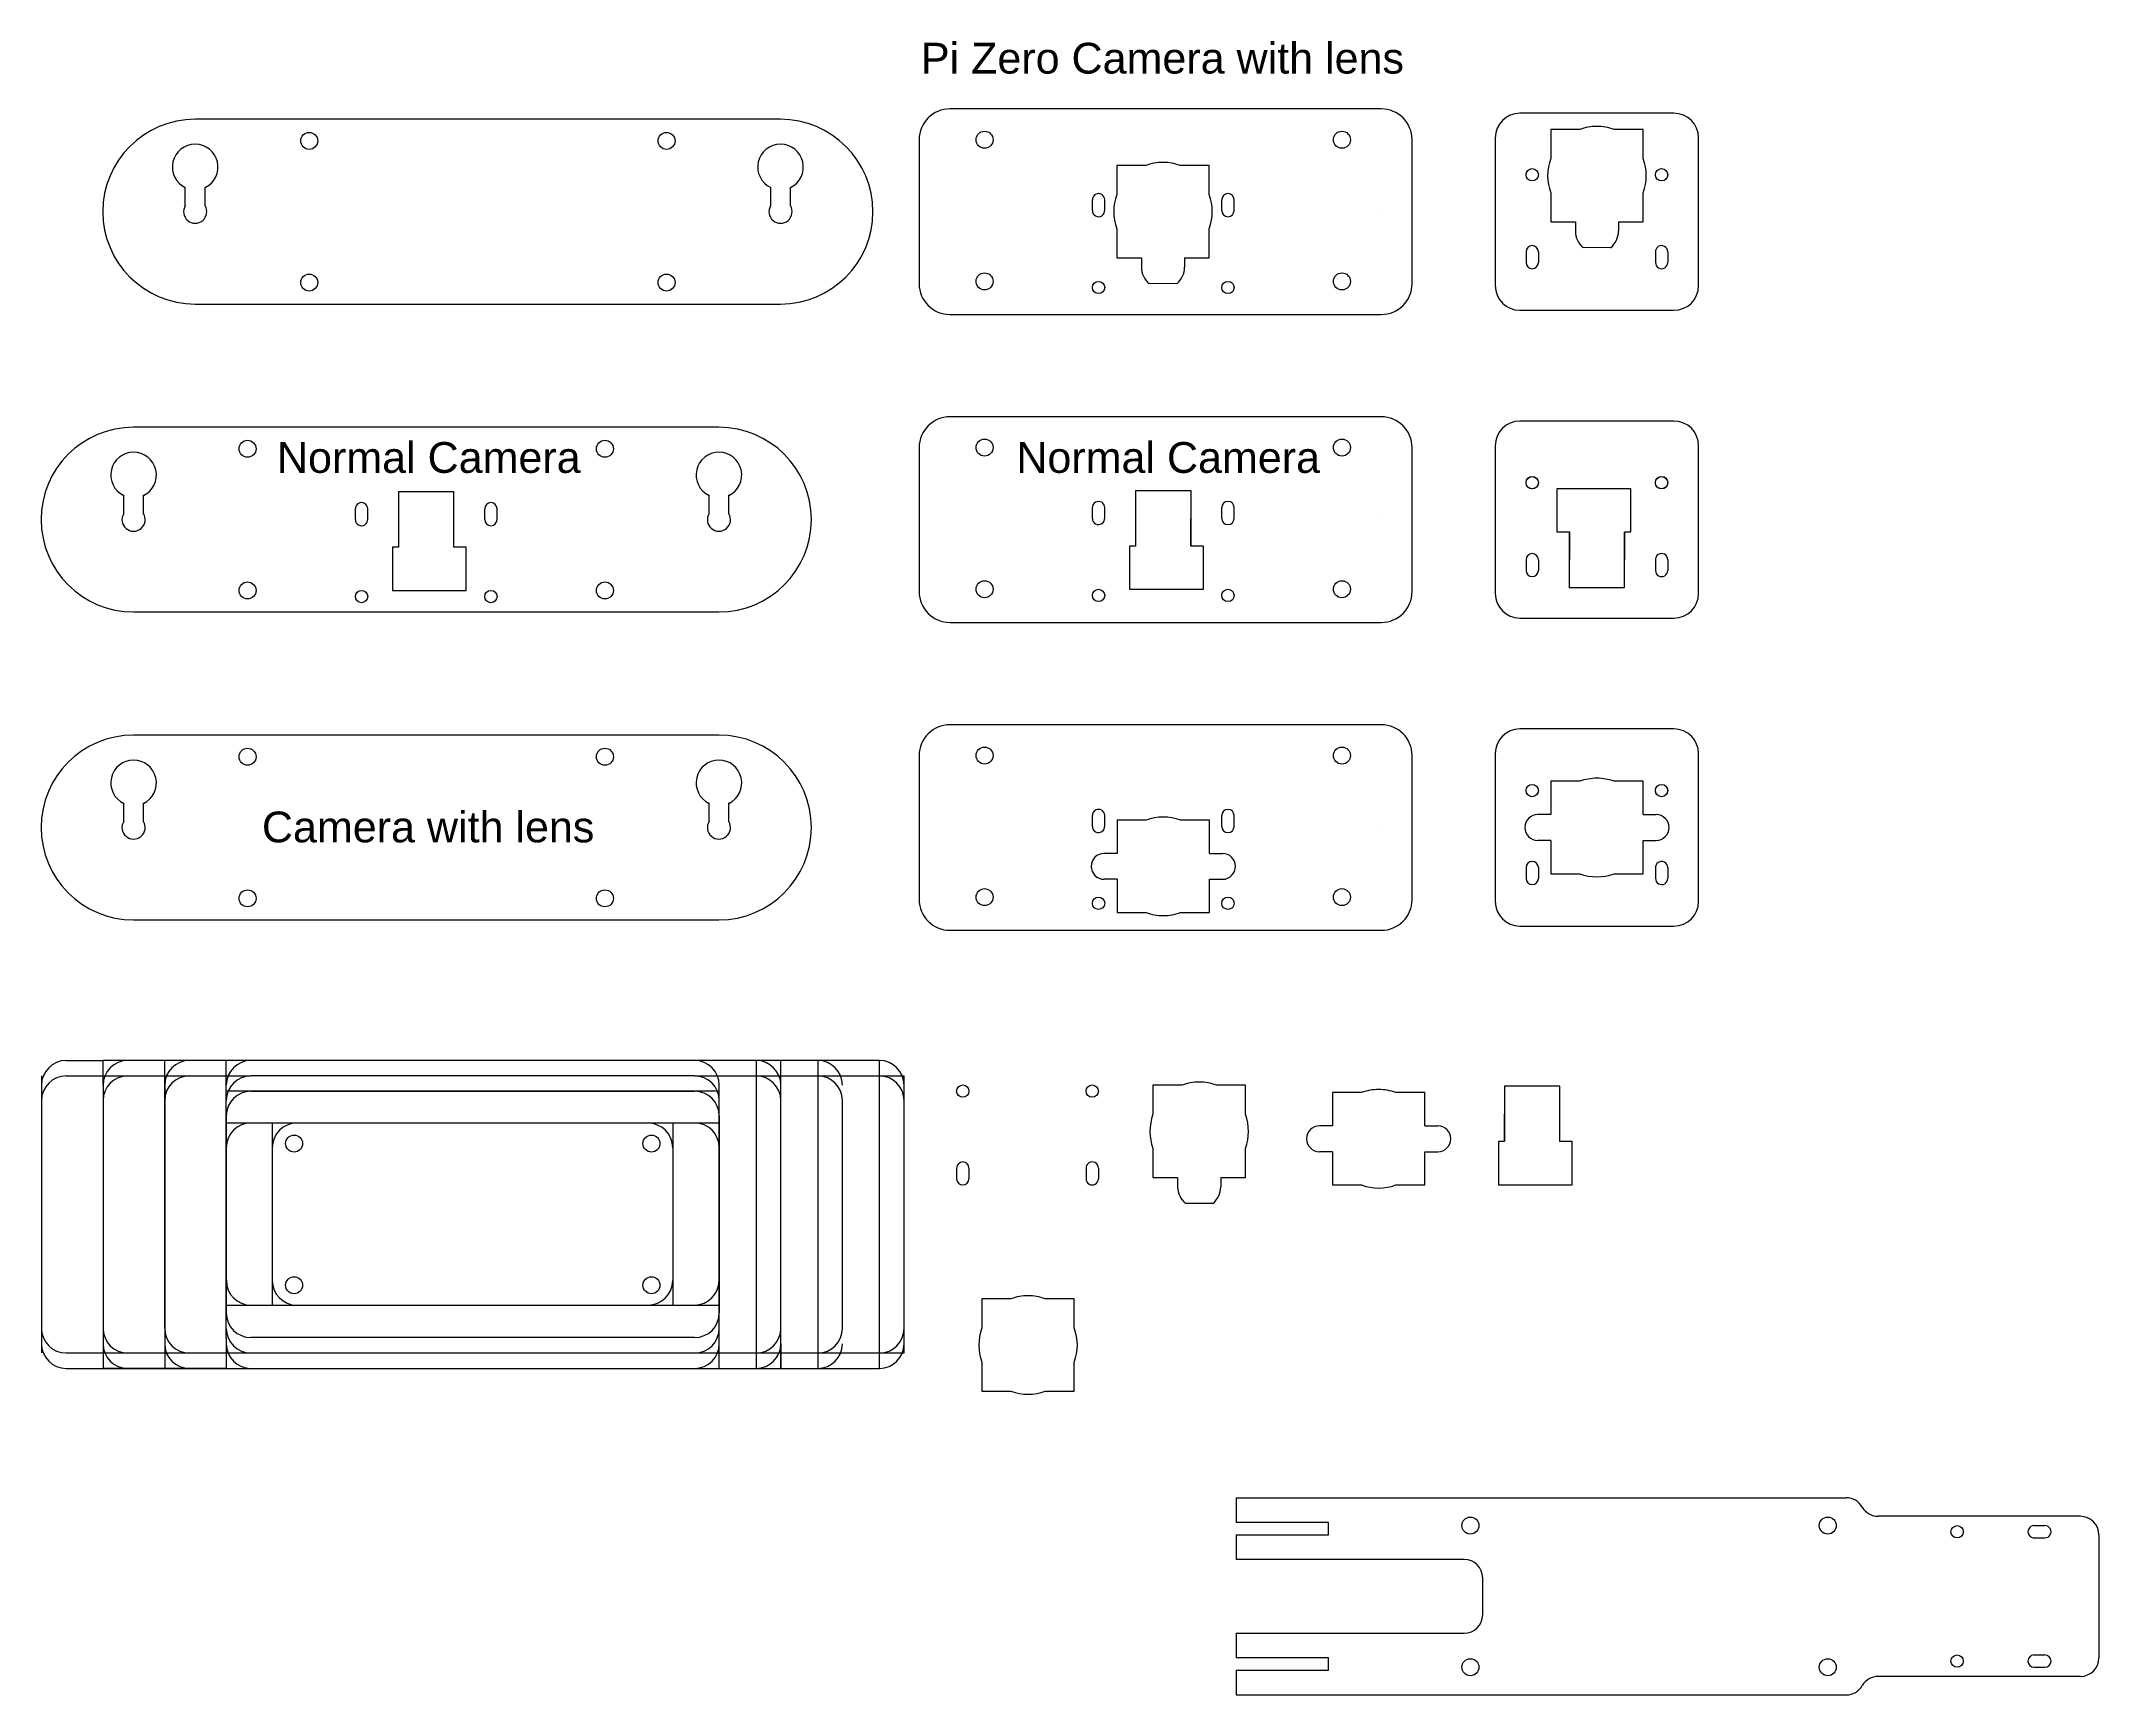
# Model space of a CAD drawing. Header units: millimetres. Extents: x -482 to 210, y -91 to 455.
# Drawn here: x -482.5 to -148.5, y -90.8 to 177.7 of the extents above; entities that cross this region are included whole.
import ezdxf

# ---------------------------------------------------------------- set-up
doc = ezdxf.new("R2010")
doc.units = ezdxf.units.MM
doc.layers.get('0').update_dxf_attribs({"lineweight": 25, "true_color": 0xffffff})
doc.styles.add('textstyle0', font='')
doc.styles.add('textstyle1', font='')
doc.styles.add('textstyle2', font='')
doc.styles.add('textstyle6', font='')
doc.styles.get('textstyle0').set_extended_font_data('Arial')
doc.styles.get('textstyle1').set_extended_font_data('Arial')
doc.styles.get('textstyle2').set_extended_font_data('Arial')
doc.styles.get('textstyle6').set_extended_font_data('Arial')

msp = doc.modelspace()

# ---------------------------------------------------------------- linework, layer by layer
for p, q in [((-362.5, 165), (-457.5, 165)), ((-265, 166.69), (-335, 166.69)), ((-217.5, 166), (-242.5, 166)), ((-340, 161.69), (-340, 138.31)), ((-260, 138.31), (-260, 161.69)), ((-246.5, 162), (-246.5, 138)), ((-232.78, 163.35), (-237.5, 163.35)), ((-237.5, 163.35), (-237.5, 158.63)), ((-222.5, 163.35), (-227.22, 163.35)), ((-222.5, 158.63), (-222.5, 163.35)), ((-213.5, 138), (-213.5, 162)), ((-303.21, 157.51), (-307.93, 157.51)), ((-307.93, 157.51), (-307.93, 152.79)), ((-292.93, 157.51), (-297.65, 157.51)), ((-292.93, 152.79), (-292.93, 157.51)), ((-459.1, 150.9), (-459.1, 154)), ((-455.9, 150.9), (-455.9, 154)), ((-364.1, 150.9), (-364.1, 154)), ((-360.9, 150.9), (-360.9, 154)), ((-311.88, 150.19), (-311.88, 151.94)), ((-309.88, 150.28), (-309.88, 151.94)), ((-290.88, 150.19), (-290.88, 151.94)), ((-288.88, 150.19), (-288.88, 151.94)), ((-265.57, 150.29), (-265.57, 150.29)), ((-237.5, 153.07), (-237.5, 148.35)), ((-222.5, 148.35), (-222.5, 153.07)), ((-472.5, 150), (-472.5, 150)), ((-347.5, 150), (-347.5, 150)), ((-307.93, 147.23), (-307.93, 142.51)), ((-292.93, 142.51), (-292.93, 147.23)), ((-237.5, 148.35), (-233.5, 148.35)), ((-233.5, 148.35), (-233.5, 146.85)), ((-226.5, 148.35), (-222.5, 148.35)), ((-226.5, 148.35), (-226.5, 146.85)), ((-227.7, 144.15), (-232.25, 144.16)), ((-307.93, 142.51), (-303.93, 142.51)), ((-303.93, 142.51), (-303.93, 141.01)), ((-296.93, 142.51), (-292.93, 142.51)), ((-296.93, 142.51), (-296.93, 141.01)), ((-241.5, 143.49), (-241.5, 141.74)), ((-239.5, 143.49), (-239.5, 141.74)), ((-220.5, 143.41), (-220.5, 141.75)), ((-218.5, 143.49), (-218.5, 141.74)), ((-298.13, 138.31), (-302.68, 138.32)), ((-457.5, 135), (-362.5, 135)), ((-242.5, 134), (-217.5, 134)), ((-335, 133.31), (-265, 133.31)), ((-372.5, 115), (-467.5, 115)), ((-265, 116.69), (-335, 116.69)), ((-217.5, 116), (-242.5, 116)), ((-340, 111.69), (-340, 88.31)), ((-260, 88.31), (-260, 111.69)), ((-246.5, 112), (-246.5, 88)), ((-213.5, 88), (-213.5, 112)), ((-469.1, 100.9), (-469.1, 104)), ((-465.9, 100.9), (-465.9, 104)), ((-424.5, 104.5), (-424.53, 95.5)), ((-415.5, 104.5), (-424.5, 104.5)), ((-415.5, 104.5), (-424.5, 104.5)), ((-424.5, 104.5), (-424.5, 95.5)), ((-415.53, 95.5), (-415.5, 104.5)), ((-415.5, 95.5), (-415.5, 104.5)), ((-374.1, 100.9), (-374.1, 104)), ((-370.9, 100.9), (-370.9, 104)), ((-304.88, 104.69), (-304.91, 95.69)), ((-295.88, 104.69), (-304.88, 104.69)), ((-295.88, 104.69), (-304.88, 104.69)), ((-304.88, 104.69), (-304.88, 95.69)), ((-295.91, 95.69), (-295.88, 104.69)), ((-295.88, 95.69), (-295.88, 104.69)), ((-224.5, 105), (-236.5, 105)), ((-224.5, 105), (-236.5, 105)), ((-236.5, 105), (-236.5, 98)), ((-236.5, 105), (-236.5, 98)), ((-224.5, 98), (-224.5, 105)), ((-224.5, 98), (-224.5, 105)), ((-431.5, 100.01), (-431.5, 101.76)), ((-429.5, 100.09), (-429.5, 101.75)), ((-410.5, 100.01), (-410.5, 101.76)), ((-408.5, 100.01), (-408.5, 101.76)), ((-311.88, 100.19), (-311.88, 101.94)), ((-309.88, 100.28), (-309.88, 101.94)), ((-290.88, 100.19), (-290.88, 101.94)), ((-288.88, 100.19), (-288.88, 101.94)), ((-265.57, 100.29), (-265.57, 100.29)), ((-482.5, 100), (-482.5, 100)), ((-357.5, 100), (-357.5, 100)), ((-236.5, 98), (-234.47, 98)), ((-234.5, 98), (-234.5, 89)), ((-234.47, 98), (-234.5, 89)), ((-225.5, 89), (-225.5, 98)), ((-225.5, 89), (-225.47, 98)), ((-225.47, 98), (-224.5, 98)), ((-424.53, 95.5), (-425.5, 95.5)), ((-425.5, 95.5), (-425.5, 88.5)), ((-425.5, 95.5), (-425.5, 88.5)), ((-413.5, 95.5), (-415.53, 95.5)), ((-413.5, 88.5), (-413.5, 95.5)), ((-413.5, 88.5), (-413.5, 95.5)), ((-304.91, 95.69), (-305.88, 95.69)), ((-305.88, 95.69), (-305.88, 88.69)), ((-305.88, 95.69), (-305.88, 88.69)), ((-293.88, 95.69), (-295.91, 95.69)), ((-293.88, 88.69), (-293.88, 95.69)), ((-293.88, 88.69), (-293.88, 95.69)), ((-241.5, 93.49), (-241.5, 91.74)), ((-239.5, 93.49), (-239.5, 91.74)), ((-220.5, 93.41), (-220.5, 91.75)), ((-218.5, 93.49), (-218.5, 91.74)), ((-425.5, 88.5), (-413.5, 88.5)), ((-425.5, 88.5), (-413.5, 88.5)), ((-305.88, 88.69), (-293.88, 88.69)), ((-305.88, 88.69), (-293.88, 88.69)), ((-234.5, 89), (-225.5, 89)), ((-234.5, 89), (-225.5, 89)), ((-467.5, 85), (-372.5, 85)), ((-242.5, 84), (-217.5, 84)), ((-335, 83.31), (-265, 83.31)), ((-372.5, 65), (-467.5, 65)), ((-265, 66.69), (-335, 66.69)), ((-217.5, 66), (-242.5, 66)), ((-340, 61.69), (-340, 38.31)), ((-260, 38.31), (-260, 61.69)), ((-246.5, 62), (-246.5, 38)), ((-213.5, 38), (-213.5, 62)), ((-232.78, 57.5), (-237.5, 57.5)), ((-237.5, 57.5), (-237.5, 52.1)), ((-222.5, 57.5), (-227.22, 57.5)), ((-222.5, 52.1), (-222.5, 57.5)), ((-469.1, 50.9), (-469.1, 54)), ((-465.9, 50.9), (-465.9, 54)), ((-374.1, 50.9), (-374.1, 54)), ((-370.9, 50.9), (-370.9, 54)), ((-311.88, 50.19), (-311.88, 51.94)), ((-309.88, 50.28), (-309.88, 51.94)), ((-303.16, 51.19), (-307.88, 51.19)), ((-307.88, 51.19), (-307.88, 45.79)), ((-292.88, 51.19), (-297.59, 51.19)), ((-292.88, 45.79), (-292.88, 51.19)), ((-290.88, 50.19), (-290.88, 51.94)), ((-288.88, 50.19), (-288.88, 51.94)), ((-265.57, 50.29), (-265.57, 50.29)), ((-237.5, 52.1), (-239.6, 52.1)), ((-222.5, 52.1), (-220.4, 52.1)), ((-482.5, 50), (-482.5, 50)), ((-357.5, 50), (-357.5, 50)), ((-237.5, 47.9), (-239.6, 47.9)), ((-237.5, 47.9), (-237.5, 42.5)), ((-222.5, 42.5), (-222.5, 47.9)), ((-222.5, 47.9), (-220.4, 47.9)), ((-307.88, 45.79), (-309.98, 45.79)), ((-292.88, 45.79), (-290.78, 45.79)), ((-241.5, 43.49), (-241.5, 41.74)), ((-239.5, 43.49), (-239.5, 41.74)), ((-218.5, 43.49), (-218.5, 41.74)), ((-307.88, 41.59), (-309.98, 41.59)), ((-307.88, 41.59), (-307.88, 36.19)), ((-292.88, 36.19), (-292.88, 41.59)), ((-292.88, 41.59), (-290.78, 41.59)), ((-237.5, 42.5), (-232.78, 42.5)), ((-227.22, 42.5), (-222.5, 42.5)), ((-220.5, 43.41), (-220.5, 41.75)), ((-467.5, 35), (-372.5, 35)), ((-307.88, 36.19), (-303.16, 36.19)), ((-297.59, 36.19), (-292.88, 36.19)), ((-242.5, 34), (-217.5, 34)), ((-335, 33.31), (-265, 33.31)), ((-478.45, 12.17), (-472.45, 12.17)), ((-352.45, 12.17), (-472.45, 12.17)), ((-372.45, 12.17), (-472.45, 12.17)), ((-472.45, 8.17), (-472.45, 12.17)), ((-356.45, 12.17), (-468.45, 12.17)), ((-462.45, 8.17), (-462.45, 12.17)), ((-372.45, 12.17), (-452.45, 12.17)), ((-452.45, 8.17), (-452.45, 12.17)), ((-376.45, 12.17), (-448.45, 12.17)), ((-366.45, 12.17), (-366.45, -37.83)), ((-362.45, -37.83), (-362.45, 12.17)), ((-346.45, 12.17), (-356.45, 12.17)), ((-356.45, 12.17), (-356.45, -37.83)), ((-346.45, -37.83), (-346.45, 12.17)), ((-482.45, 9.67), (-482.45, -35.33)), ((-478.45, 9.67), (-448.45, 9.67)), ((-472.45, 8.17), (-472.45, -37.83)), ((-462.45, -31.33), (-462.45, 8.17)), ((-462.45, 8.17), (-462.45, -33.83)), ((-452.45, 5.67), (-452.45, 8.17)), ((-452.45, -32.83), (-452.45, 7.17)), ((-372.45, 7.17), (-452.45, 7.17)), ((-376.45, 9.67), (-448.45, 9.67)), ((-448.45, 7.17), (-376.45, 7.17)), ((-376.45, 9.67), (-342.45, 9.67)), ((-372.45, -37.83), (-372.45, 8.17)), ((-342.45, -35.33), (-342.45, 9.67)), ((-297.34, 8.16), (-302.05, 8.16)), ((-302.05, 8.16), (-302.05, 3.44)), ((-287.05, 8.16), (-291.77, 8.16)), ((-287.05, 3.44), (-287.05, 8.16)), ((-268.2, 6.95), (-272.92, 6.95)), ((-272.92, 6.95), (-272.92, 1.55)), ((-257.92, 6.95), (-262.64, 6.95)), ((-257.92, 1.55), (-257.92, 6.95)), ((-245, 8), (-245.03, -1)), ((-236, 8), (-245, 8)), ((-236, 8), (-245, 8)), ((-245, 8), (-245, -1)), ((-236.03, -1), (-236, 8)), ((-236, -1), (-236, 8)), ((-482.45, 5.67), (-482.45, -31.33)), ((-472.45, 5.67), (-472.45, -31.33)), ((-462.45, 5.67), (-462.45, -31.33)), ((-372.45, -31.33), (-372.45, 5.67)), ((-362.45, -31.33), (-362.45, 5.67)), ((-352.45, -31.33), (-352.45, 5.67)), ((-342.45, -31.33), (-342.45, 5.67)), ((-452.5, 2.02), (-372.45, 2.02)), ((-452.45, 3.17), (-452.45, -28.83)), ((-445, 2), (-445, -27.57)), ((-380, 2), (-380, -27.57)), ((-372.45, 3.17), (-372.45, -28.83)), ((-272.92, 1.55), (-275.02, 1.55)), ((-257.92, 1.55), (-255.82, 1.55)), ((-302.05, -2.13), (-302.05, -6.84)), ((-287.05, -6.84), (-287.05, -2.13)), ((-272.92, -2.65), (-275.02, -2.65)), ((-272.92, -2.65), (-272.92, -8.05)), ((-257.92, -8.05), (-257.92, -2.65)), ((-257.92, -2.65), (-255.82, -2.65)), ((-245.03, -1), (-246, -1)), ((-246, -1), (-246, -8)), ((-246, -1), (-246, -8)), ((-234, -1), (-236.03, -1)), ((-234, -8), (-234, -1)), ((-234, -8), (-234, -1)), ((-333.92, -5.3), (-333.92, -7.05)), ((-331.92, -5.3), (-331.92, -7.05)), ((-312.92, -5.39), (-312.92, -7.05)), ((-310.92, -5.3), (-310.92, -7.05)), ((-302.05, -6.84), (-298.05, -6.84)), ((-298.05, -6.84), (-298.05, -8.34)), ((-291.05, -6.84), (-287.05, -6.84)), ((-291.05, -6.84), (-291.05, -8.34)), ((-272.92, -8.05), (-268.2, -8.05)), ((-262.64, -8.05), (-257.92, -8.05)), ((-246, -8), (-234, -8)), ((-246, -8), (-234, -8)), ((-292.25, -11.04), (-296.8, -11.04)), ((-325.11, -26.54), (-329.82, -26.54)), ((-329.82, -26.54), (-329.82, -31.26)), ((-314.82, -26.54), (-319.54, -26.54)), ((-314.82, -31.26), (-314.82, -26.54)), ((-452.49, -27.57), (-372.45, -27.57)), ((-452.45, -32.83), (-452.45, -37.83)), ((-376.45, -32.83), (-448.45, -32.83)), ((-478.45, -35.33), (-448.45, -35.33)), ((-462.45, -33.83), (-462.45, -37.83)), ((-448.45, -35.33), (-376.45, -35.33)), ((-376.45, -35.33), (-342.45, -35.33)), ((-362.45, -33.83), (-362.45, -37.83)), ((-478.45, -37.83), (-472.45, -37.83)), ((-472.45, -37.83), (-352.45, -37.83)), ((-472.45, -37.83), (-372.45, -37.83)), ((-472.45, -37.83), (-452.45, -37.83)), ((-452.45, -37.83), (-472.45, -37.83)), ((-472.45, -37.83), (-472.45, -37.83)), ((-468.45, -37.83), (-356.45, -37.83)), ((-452.45, -37.83), (-452.45, -37.83)), ((-452.45, -37.83), (-372.45, -37.83)), ((-448.45, -37.83), (-376.45, -37.83)), ((-366.45, -37.83), (-346.45, -37.83)), ((-329.82, -36.82), (-329.82, -41.54)), ((-314.82, -41.54), (-314.82, -36.82)), ((-329.82, -41.54), (-325.11, -41.54)), ((-319.54, -41.54), (-314.82, -41.54)), ((-288.54, -58.85), (-189.54, -58.85)), ((-288.54, -58.85), (-288.54, -62.85)), ((-273.54, -62.85), (-288.54, -62.85)), ((-273.54, -64.85), (-273.54, -62.85)), ((-186.54, -61.85), (-186.54, -61.85)), ((-151.54, -61.85), (-184.34, -61.85)), ((-159.04, -63.35), (-157.29, -63.35)), ((-288.54, -64.85), (-273.54, -64.85)), ((-288.54, -64.85), (-288.54, -68.85)), ((-158.95, -65.34), (-157.29, -65.35)), ((-148.54, -64.85), (-148.54, -84.85)), ((-251.54, -68.85), (-288.54, -68.85)), ((-248.54, -77.85), (-248.54, -71.85)), ((-288.54, -80.85), (-251.54, -80.85)), ((-288.54, -80.85), (-288.54, -84.85)), ((-273.54, -84.85), (-288.54, -84.85)), ((-273.54, -86.85), (-273.54, -84.85)), ((-159.04, -84.35), (-157.29, -84.35)), ((-159.04, -86.35), (-157.29, -86.35)), ((-288.54, -86.85), (-273.54, -86.85)), ((-288.54, -86.85), (-288.54, -90.85)), ((-186.54, -87.85), (-186.54, -87.85)), ((-151.54, -87.85), (-184.34, -87.85)), ((-288.54, -90.85), (-189.54, -90.85))]:
    msp.add_line(p, q)
for centre, radius in [((-439, 161.5), 1.38), ((-381, 161.5), 1.38), ((-329.38, 161.69), 1.38), ((-271.38, 161.69), 1.38), ((-240.5, 156), 1), ((-240.5, 155.99), 1), ((-219.5, 156), 1), ((-219.5, 155.99), 1), ((-439, 138.5), 1.38), ((-381, 138.5), 1.38), ((-329.38, 138.69), 1.38), ((-310.88, 137.69), 1), ((-310.88, 137.69), 1), ((-310.88, 137.69), 1), ((-310.88, 137.69), 1), ((-289.88, 137.69), 1), ((-289.88, 137.69), 1), ((-271.38, 138.69), 1.38), ((-449, 111.5), 1.38), ((-391, 111.5), 1.38), ((-329.38, 111.69), 1.38), ((-271.38, 111.69), 1.38), ((-240.5, 106), 1), ((-240.5, 105.99), 1), ((-219.5, 106), 1), ((-219.5, 105.99), 1), ((-449, 88.5), 1.38), ((-430.5, 87.51), 1), ((-430.5, 87.51), 1), ((-430.5, 87.5), 1), ((-430.5, 87.5), 1), ((-409.5, 87.51), 1), ((-409.5, 87.5), 1), ((-391, 88.5), 1.38), ((-329.38, 88.69), 1.38), ((-310.88, 87.69), 1), ((-310.88, 87.69), 1), ((-310.88, 87.69), 1), ((-310.88, 87.69), 1), ((-289.88, 87.69), 1), ((-289.88, 87.69), 1), ((-271.38, 88.69), 1.38), ((-449, 61.5), 1.38), ((-391, 61.5), 1.38), ((-329.38, 61.69), 1.38), ((-271.38, 61.69), 1.38), ((-240.5, 56), 1), ((-240.5, 55.99), 1), ((-219.5, 56), 1), ((-219.5, 55.99), 1), ((-449, 38.5), 1.38), ((-391, 38.5), 1.38), ((-329.38, 38.69), 1.38), ((-310.88, 37.69), 1), ((-310.88, 37.69), 1), ((-310.88, 37.69), 1), ((-289.88, 37.69), 1), ((-289.88, 37.69), 1), ((-271.38, 38.69), 1.38), ((-332.92, 7.2), 1), ((-311.92, 7.2), 1), ((-441.45, -1.33), 1.38), ((-383.45, -1.33), 1.38), ((-441.45, -24.33), 1.38), ((-383.45, -24.33), 1.38), ((-250.54, -63.35), 1.38), ((-192.54, -63.35), 1.38), ((-171.54, -64.35), 1), ((-250.54, -86.35), 1.38), ((-192.54, -86.35), 1.38), ((-171.54, -85.35), 1)]:
    msp.add_circle(centre, radius)
for centre, radius, start, end in [((-457.5, 150), 15, 90, 180), ((-362.5, 150), 15, 0, 90), ((-335, 161.69), 5, 90, 180), ((-265, 161.69), 5, 0, 90), ((-242.5, 162), 4, 90, 180), ((-230, 155.85), 8, 90, 110.3641), ((-230, 155.85), 8, 90, 110.3641), ((-230, 155.85), 8, 90, 110.3641), ((-230, 155.85), 8, 69.6359, 90), ((-217.5, 162), 4, 0, 90), ((-457.5, 157.25), 3.7, 295.622, 244.378), ((-362.5, 157.25), 3.7, 295.622, 244.378), ((-300.43, 150.01), 8, 90, 110.3641), ((-300.43, 150.01), 8, 90, 110.3641), ((-300.43, 150.01), 8, 90, 110.3641), ((-300.43, 150.01), 8, 69.6359, 90), ((-230, 155.85), 8, 159.6359, 200.3641), ((-230, 155.85), 8, 159.6359, 200.3641), ((-230, 155.85), 8, 339.6359, 20.3641), ((-230, 155.85), 8, 339.6359, 20.3641), ((-457.5, 150), 1.88, 148.5761, 31.4239), ((-362.5, 150), 1.88, 148.5761, 31.4239), ((-310.88, 151.94), 1, 359.8688, 180), ((-300.43, 150.01), 8, 159.6359, 200.3641), ((-300.43, 150.01), 8, 159.6359, 200.3641), ((-300.43, 150.01), 8, 339.6359, 20.3641), ((-300.43, 150.01), 8, 339.6359, 20.3641), ((-289.88, 151.94), 1, 0, 180), ((-457.5, 150), 15, 180, 270), ((-362.5, 150), 15, 270, 0), ((-310.88, 150.19), 1, 180, 5.0006), ((-289.88, 150.19), 1, 180, 0), ((-240.5, 143.49), 1, 0, 180), ((-230, 146.85), 3.5, 180, 230.312), ((-230, 146.85), 3.5, 309.5204, 0), ((-219.5, 143.49), 1, 0, 185.0006), ((-300.43, 141.01), 3.5, 180, 230.312), ((-300.43, 141.01), 3.5, 309.5204, 0), ((-240.5, 141.74), 1, 180, 0), ((-219.5, 141.74), 1, 179.8688, 0), ((-335, 138.31), 5, 180, 270), ((-265, 138.31), 5, 270, 0), ((-242.5, 138), 4, 180, 270), ((-217.5, 138), 4, 270, 0), ((-467.5, 100), 15, 90, 180), ((-372.5, 100), 15, 0, 90), ((-335, 111.69), 5, 90, 180), ((-265, 111.69), 5, 0, 90), ((-242.5, 112), 4, 90, 180), ((-217.5, 112), 4, 0, 90), ((-467.5, 107.25), 3.7, 295.622, 244.378), ((-372.5, 107.25), 3.7, 295.622, 244.378), ((-467.5, 100), 1.88, 148.5761, 31.4239), ((-430.5, 101.76), 1, 359.8688, 180), ((-409.5, 101.76), 1, 0, 180), ((-372.5, 100), 1.88, 148.5761, 31.4239), ((-310.88, 101.94), 1, 359.8688, 180), ((-310.88, 100.19), 1, 180, 5.0006), ((-289.88, 101.94), 1, 0, 180), ((-289.88, 100.19), 1, 180, 0), ((-467.5, 100), 15, 180, 270), ((-430.5, 100.01), 1, 180, 5.0006), ((-409.5, 100.01), 1, 180, 0), ((-372.5, 100), 15, 270, 0), ((-240.5, 93.49), 1, 0, 180), ((-219.5, 93.49), 1, 0, 185.0006), ((-240.5, 91.74), 1, 180, 0), ((-219.5, 91.74), 1, 179.8688, 0), ((-335, 88.31), 5, 180, 270), ((-265, 88.31), 5, 270, 0), ((-242.5, 88), 4, 180, 270), ((-217.5, 88), 4, 270, 0), ((-467.5, 50), 15, 90, 180), ((-372.5, 50), 15, 0, 90), ((-335, 61.69), 5, 90, 180), ((-265, 61.69), 5, 0, 90), ((-242.5, 62), 4, 90, 180), ((-217.5, 62), 4, 0, 90), ((-467.5, 57.25), 3.7, 295.622, 244.378), ((-372.5, 57.25), 3.7, 295.622, 244.378), ((-230, 50), 8, 90, 110.3641), ((-230, 50), 8, 90, 110.3641), ((-230, 50), 8, 90, 110.3641), ((-230, 50), 8, 69.6359, 90), ((-467.5, 50), 1.88, 148.5761, 31.4239), ((-372.5, 50), 1.88, 148.5761, 31.4239), ((-310.88, 51.94), 1, 359.8688, 180), ((-310.88, 50.19), 1, 180, 5.0006), ((-300.38, 43.69), 8, 69.6359, 110.3641), ((-300.38, 43.69), 8, 69.6359, 110.3641), ((-289.88, 51.94), 1, 0, 180), ((-289.88, 50.19), 1, 180, 0), ((-239.6, 50), 2.1, 90, 270), ((-220.4, 50), 2.1, 270, 90), ((-467.5, 50), 15, 180, 270), ((-372.5, 50), 15, 270, 0), ((-309.98, 43.69), 2.1, 90, 270), ((-290.78, 43.69), 2.1, 270, 90), ((-240.5, 43.49), 1, 0, 180), ((-219.5, 43.49), 1, 0, 185.0006), ((-240.5, 41.74), 1, 180, 0), ((-230, 50), 8, 249.6359, 290.3641), ((-230, 50), 8, 249.6359, 290.3641), ((-219.5, 41.74), 1, 179.8688, 0), ((-335, 38.31), 5, 180, 270), ((-265, 38.31), 5, 270, 0), ((-242.5, 38), 4, 180, 270), ((-217.5, 38), 4, 270, 0), ((-300.38, 43.69), 8, 249.6359, 270), ((-300.38, 43.69), 8, 270, 290.3641), ((-300.38, 43.69), 8, 270, 290.3641), ((-300.38, 43.69), 8, 270, 290.3641), ((-478.45, 8.17), 4, 90, 180), ((-468.45, 8.17), 4, 90, 180), ((-458.45, 8.17), 4, 90, 180), ((-448.45, 8.17), 4, 90, 180), ((-376.45, 8.17), 4, 0, 90), ((-366.45, 8.17), 4, 0, 90), ((-356.45, 8.17), 4, 0, 90), ((-346.45, 8.17), 4, 0, 90), ((-478.45, 5.67), 4, 90, 180), ((-468.45, 5.67), 4, 90, 180), ((-458.45, 5.67), 4, 90, 180), ((-448.45, 5.67), 4, 90, 180), ((-448.45, 3.17), 4, 90, 180), ((-376.45, 5.67), 4, 0, 90), ((-376.45, 3.17), 4, 0, 90), ((-366.45, 5.67), 4, 0, 90), ((-356.45, 5.67), 4, 0, 90), ((-346.45, 5.67), 4, 0, 90), ((-294.55, 0.66), 8, 90, 110.3641), ((-294.55, 0.66), 8, 90, 110.3641), ((-294.55, 0.66), 8, 90, 110.3641), ((-294.55, 0.66), 8, 69.6359, 90), ((-265.42, -0.55), 8, 90, 110.3641), ((-265.42, -0.55), 8, 90, 110.3641), ((-265.42, -0.55), 8, 90, 110.3641), ((-265.42, -0.55), 8, 69.6359, 90), ((-294.55, 0.66), 8, 159.6359, 200.3641), ((-294.55, 0.66), 8, 159.6359, 200.3641), ((-294.55, 0.66), 8, 339.6359, 20.3641), ((-294.55, 0.66), 8, 339.6359, 20.3641), ((-448.45, -1.99), 4, 90, 180), ((-441, -2), 4, 90, 180), ((-384, -2), 4, 0, 90), ((-376.45, -1.99), 4, 0, 90), ((-275.02, -0.55), 2.1, 90, 270), ((-255.82, -0.55), 2.1, 270, 90), ((-332.92, -5.3), 1, 0, 180), ((-311.92, -5.3), 1, 0, 185.0006), ((-332.92, -7.05), 1, 180, 0), ((-311.92, -7.05), 1, 179.8688, 0), ((-294.55, -8.34), 3.5, 180, 230.312), ((-294.55, -8.34), 3.5, 309.5204, 0), ((-265.42, -0.55), 8, 249.6359, 290.3641), ((-265.42, -0.55), 8, 249.6359, 290.3641), ((-448.44, -23.57), 4, 180, 270), ((-441, -23.57), 4, 180, 270), ((-384, -23.56), 4, 270, 0), ((-376.46, -23.56), 4, 270, 0), ((-322.32, -34.04), 8, 90, 110.3641), ((-322.32, -34.04), 8, 90, 110.3641), ((-322.32, -34.04), 8, 90, 110.3641), ((-322.32, -34.04), 8, 69.6359, 90), ((-448.45, -28.83), 4, 180, 270), ((-376.45, -28.83), 4, 270, 0), ((-478.45, -31.33), 4, 180, 270), ((-468.45, -31.33), 4, 180, 270), ((-458.45, -31.33), 4, 180, 270), ((-448.45, -31.33), 4, 180, 270), ((-376.45, -31.33), 4, 270, 0), ((-366.45, -31.33), 4, 270, 0), ((-356.45, -31.33), 4, 270, 0), ((-346.45, -31.33), 4, 270, 0), ((-322.32, -34.04), 8, 159.6359, 200.3641), ((-322.32, -34.04), 8, 159.6359, 200.3641), ((-322.32, -34.04), 8, 339.6359, 20.3641), ((-322.32, -34.04), 8, 339.6359, 20.3641), ((-478.45, -33.83), 4, 180, 270), ((-468.45, -33.83), 4, 180, 270), ((-458.45, -33.83), 4, 180, 270), ((-448.45, -33.83), 4, 180, 270), ((-376.45, -33.83), 4, 270, 0), ((-366.45, -33.83), 4, 270, 0), ((-356.45, -33.83), 4, 270, 0), ((-346.45, -33.83), 4, 270, 0), ((-322.32, -34.04), 8, 249.6359, 290.3641), ((-189.54, -61.85), 3, 30, 90), ((-184.34, -58.85), 3, 210, 270), ((-159.04, -64.35), 1, 90, 275.0006), ((-157.29, -64.35), 1, 269.8688, 90), ((-151.54, -64.85), 3, 0, 90), ((-251.54, -71.85), 3, 0, 90), ((-251.54, -77.85), 3, 270, 0), ((-159.04, -85.35), 1, 90, 270), ((-157.29, -85.35), 1, 270, 90), ((-151.54, -84.85), 3, 270, 360), ((-189.54, -87.85), 3, 270, 330), ((-184.34, -90.85), 3, 90, 150)]:
    msp.add_arc(centre, radius, start, end)

# ---------------------------------------------------------------- texts
at = {"char_height": 1, "attachment_point": 1}
for s, insert, style in [('\\H5;Pi Zero Camera with lens', (-339.72, 177.43), 'textstyle6'), ('\\H5;Normal Camera', (-444.23, 112.59), 'textstyle1'), ('\\H5;Normal Camera', (-324.23, 112.59), 'textstyle2'), ('\\H5;Camera with lens', (-446.67, 52.59), 'textstyle0')]:
    msp.add_mtext(s, dxfattribs=dict(at, insert=insert, style=style))

doc.saveas('drawing.dxf')
